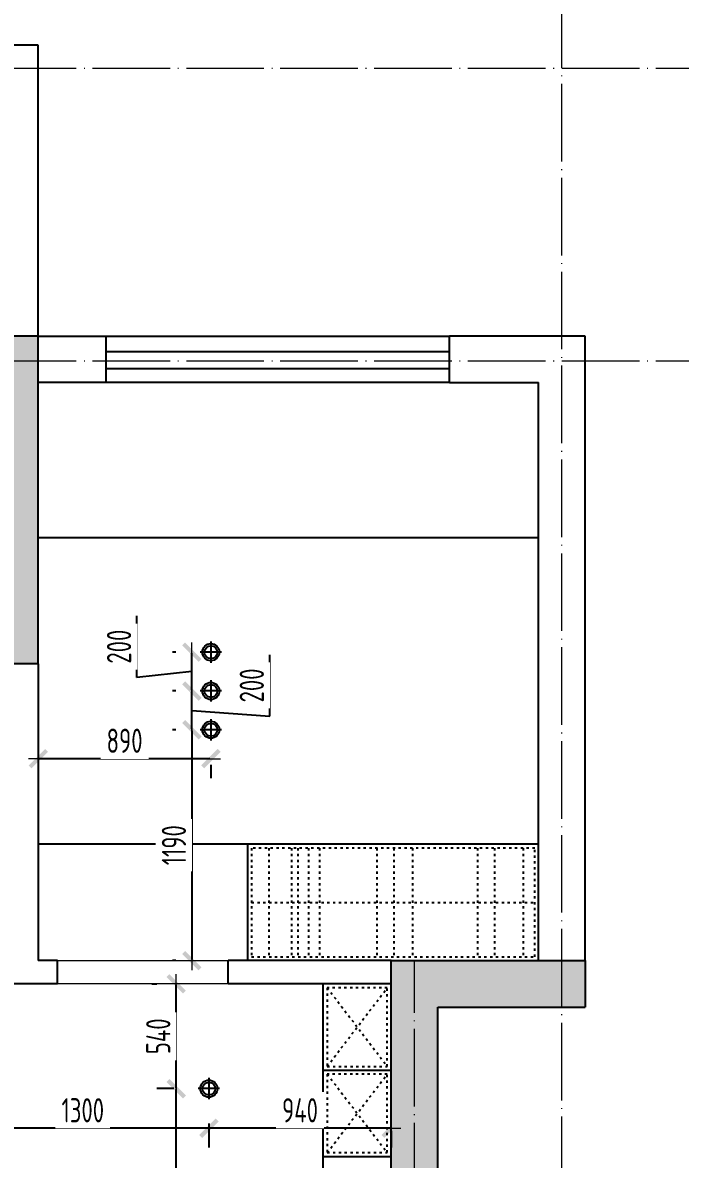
# Model space of a CAD drawing. Header units: inches. Extents: x -50945 to 250244, y -404780 to 18493.
# Drawn here: x 174407 to 177798, y -326034 to -320175 of the extents above; entities that cross this region are included whole.
import ezdxf

# ---------------------------------------------------------------- set-up
doc = ezdxf.new("R2010")
doc.units = ezdxf.units.IN
doc.header["$MEASUREMENT"] = 0
doc.linetypes.add('ACAD_ISO03W100', pattern=[30, 12, -18])
doc.linetypes.add('DOTE', pattern=[2.42, 2, -0.2, 0.02, -0.2])
for name, color, linetype in [('D-ARCHI', 250, 'Continuous'), ('EVH 立面填充', 8, 'Continuous'), ('IBS-003-建筑窗框', 3, 'Continuous'), ('IBS-182-原建筑非承重墙', 150, 'Continuous'), ('IBS-200-原建筑承重墙柱', 200, 'Continuous'), ('IBS-63-原建筑窗', 63, 'Continuous'), ('IDS-040-固定高家具', 40, 'Continuous'), ('IRC-2-天花灯具', 2, 'Continuous'), ('IRC-30-天花轮廓线', 30, 'Continuous')]:
    doc.layers.add(name, color=color, linetype=linetype)
doc.layers.add('天棚材质标注', color=2, linetype='Continuous', lineweight=5)
doc.layers.add('门', color=65, linetype='Continuous', lineweight=13)
doc.styles.add('HBA-DIMT', font='ARCHS.SHX', dxfattribs={"width": 0.8})
doc.dimstyles.new('HBA_40', dxfattribs={"dimscale": 50, "dimtxt": 2.5, "dimasz": 0.1, "dimexe": 2, "dimexo": 2.5, "dimgap": 0.6, "dimtad": 1, "dimdec": 0, "dimrnd": 5, "dimzin": 0, "dimtxsty": 'HBA-DIMT', "dimblk": 'HBA_DIMENSION_TICK', "dimblk1": 'HBA_DIMENSION_TICK', "dimblk2": 'HBA_DIMENSION_TICK', "dimcen": 0.125, "dimclrd": 44, "dimclre": 44, "dimclrt": 2, "dimadec": 0, "dimazin": 0, "dimtfac": 1, "dimtdec": 0, "dimtix": 1, "dimtmove": 1, "dimatfit": 3, "dimldrblk": 'HBA_Leader_Dot', "dimfxl": 0, "dimtvp": 1, "dimtfill": 1, "dimtolj": 1, "dimtzin": 0, "dimarcsym": 0})

# ---------------------------------------------------------------- blocks, each defined once
blk = doc.blocks.new('A$C2C253EB8')
at = {"layer": 'IRC-2-天花灯具', "color": 250}
for p, q in [((55, 0), (55, 110)), ((0, 55), (110, 55))]:
    blk.add_line(p, q, dxfattribs=at)
at = {"layer": 'IRC-2-天花灯具', "color": 2}
blk.add_ellipse((55, 55), major_axis=(44, 0), ratio=1, start_param=1.571461413961594, end_param=7.85464672114118, dxfattribs=at)
at = {"layer": 'IRC-2-天花灯具', "color": 251}
blk.add_ellipse((55, 55), major_axis=(33, 0), ratio=1, start_param=1.570667, end_param=7.853852, dxfattribs=at)
blk = doc.blocks.new('HBA_DIMENSION_TICK')
at = {"color": 0, "linetype": 'ByBlock'}
for p, q in [((-10, 0), (0, 0)), ((0, 0), (10, 0))]:
    blk.add_line(p, q, dxfattribs=at)
at = {"color": 50, "linetype": 'ByBlock'}
blk.add_solid([(-10, -7), (-7, -10), (7, 10), (10, 7)], dxfattribs=at)
blk = doc.blocks.new('*D651')
at = {"layer": 'Defpoints', "color": 0, "transparency": 16777216}
for p in [(175198.5, -325670.4), (175311.9, -325670.4), (175311.9, -327065.4)]:
    blk.add_point(p, dxfattribs=at)
at = {"layer": '天棚材质标注', "color": 44, "lineweight": -2, "transparency": 16777216}
for p, q in [((175186.9, -325670.4), (175098.5, -325670.4)), ((175198.5, -327060.4), (175198.5, -325675.4)), ((175186.9, -327065.4), (175098.5, -327065.4))]:
    blk.add_line(p, q, dxfattribs=at)
at = {"layer": '天棚材质标注', "color": 44, "lineweight": -2, "transparency": 16777216, "xscale": 5, "yscale": 5, "zscale": 5}
for p, rotation in [((175198.5, -325670.4), 90), ((175198.5, -327065.4), 270)]:
    blk.add_blockref('HBA_DIMENSION_TICK', p, dxfattribs=dict(at, rotation=rotation))
at = {"layer": '天棚材质标注', "color": 2, "transparency": 16777216, "insert": (175106, -326367.9), "char_height": 125, "attachment_point": 5, "rotation": 90, "style": 'HBA-DIMT', "bg_fill": 3, "box_fill_scale": 1.25, "bg_fill_color": 256, "bg_fill_true_color": 13158600, "bg_fill_transparency": 0}
blk.add_mtext('\\A1;1395', dxfattribs=at)
blk = doc.blocks.new('HBA_Leader_Dot')
at = {"color": 0, "linetype": 'ByBlock'}
blk.add_line((-5, 0), (-10, 0), dxfattribs=at)
at = {"color": 0, "linetype": 'ByBlock', "const_width": 5}
blk.add_lwpolyline([(-2.5, 0, 1), (2.5, 0, 1)], format="xyb", close=True, dxfattribs=at)
blk = doc.blocks.new('*D652')
at = {"layer": 'Defpoints', "color": 0, "transparency": 16777216}
for p in [(175198.5, -325130.4), (175198.5, -325130.4), (175311.9, -325670.4)]:
    blk.add_point(p, dxfattribs=at)
at = {"layer": '天棚材质标注', "color": 44, "lineweight": -2, "transparency": 16777216}
for p, q in [((175073.5, -325130.4), (175098.5, -325130.4)), ((175198.5, -325665.4), (175198.5, -325135.4)), ((175186.9, -325670.4), (175098.5, -325670.4))]:
    blk.add_line(p, q, dxfattribs=at)
at = {"layer": '天棚材质标注', "color": 44, "lineweight": -2, "transparency": 16777216, "xscale": 5, "yscale": 5, "zscale": 5}
for p, rotation in [((175198.5, -325130.4), 90), ((175198.5, -325670.4), 270)]:
    blk.add_blockref('HBA_DIMENSION_TICK', p, dxfattribs=dict(at, rotation=rotation))
at = {"layer": '天棚材质标注', "color": 2, "transparency": 16777216, "insert": (175106, -325400.4), "char_height": 125, "attachment_point": 5, "rotation": 90, "style": 'HBA-DIMT', "bg_fill": 3, "box_fill_scale": 1.25, "bg_fill_color": 256, "bg_fill_true_color": 13158600, "bg_fill_transparency": 0}
blk.add_mtext('\\A1;540', dxfattribs=at)
blk = doc.blocks.new('*D653')
at = {"layer": 'Defpoints', "color": 0, "transparency": 16777216}
for p in [(175366.9, -325725.4), (176307.1, -325763.4), (175366.9, -325874.5)]:
    blk.add_point(p, dxfattribs=at)
at = {"layer": '天棚材质标注', "color": 44, "lineweight": -2, "transparency": 16777216}
for p, q in [((175366.9, -325850.4), (175366.9, -325974.5)), ((176302.1, -325874.5), (175371.9, -325874.5)), ((176307.1, -325888.4), (176307.1, -325974.5))]:
    blk.add_line(p, q, dxfattribs=at)
at = {"layer": '天棚材质标注', "color": 44, "lineweight": -2, "transparency": 16777216, "xscale": 5, "yscale": 5, "zscale": 5, "rotation": 180}
blk.add_blockref('HBA_DIMENSION_TICK', (175366.9, -325874.5), dxfattribs=at)
at = {"layer": '天棚材质标注', "color": 44, "lineweight": -2, "transparency": 16777216, "xscale": 5, "yscale": 5, "zscale": 5}
blk.add_blockref('HBA_DIMENSION_TICK', (176307.1, -325874.5), dxfattribs=at)
at = {"layer": '天棚材质标注', "color": 2, "transparency": 16777216, "insert": (175837, -325782), "char_height": 125, "attachment_point": 5, "style": 'HBA-DIMT', "bg_fill": 3, "box_fill_scale": 1.25, "bg_fill_color": 256, "bg_fill_true_color": 13158600, "bg_fill_transparency": 0}
blk.add_mtext('\\A1;940', dxfattribs=at)
blk = doc.blocks.new('*D654')
at = {"layer": 'Defpoints', "color": 0, "transparency": 16777216}
for p in [(174066.9, -325725.4), (175366.9, -325725.4), (174066.9, -325874.5)]:
    blk.add_point(p, dxfattribs=at)
at = {"layer": '天棚材质标注', "color": 44, "lineweight": -2, "transparency": 16777216}
for p, q in [((174066.9, -325850.4), (174066.9, -325974.5)), ((175361.9, -325874.5), (174071.9, -325874.5)), ((175366.9, -325850.4), (175366.9, -325974.5))]:
    blk.add_line(p, q, dxfattribs=at)
at = {"layer": '天棚材质标注', "color": 44, "lineweight": -2, "transparency": 16777216, "xscale": 5, "yscale": 5, "zscale": 5, "rotation": 180}
blk.add_blockref('HBA_DIMENSION_TICK', (174066.9, -325874.5), dxfattribs=at)
at = {"layer": '天棚材质标注', "color": 44, "lineweight": -2, "transparency": 16777216, "xscale": 5, "yscale": 5, "zscale": 5}
blk.add_blockref('HBA_DIMENSION_TICK', (175366.9, -325874.5), dxfattribs=at)
at = {"layer": '天棚材质标注', "color": 2, "transparency": 16777216, "insert": (174716.9, -325782), "char_height": 125, "attachment_point": 5, "style": 'HBA-DIMT', "bg_fill": 3, "box_fill_scale": 1.25, "bg_fill_color": 256, "bg_fill_true_color": 13158600, "bg_fill_transparency": 0}
blk.add_mtext('\\A1;1300', dxfattribs=at)
blk = doc.blocks.new('*D660')
at = {"layer": 'Defpoints', "color": 0, "transparency": 16777216}
for p in [(174487.1, -323875.2), (175377.3, -323875.2), (174487.1, -323969.2)]:
    blk.add_point(p, dxfattribs=at)
at = {"layer": '天棚材质标注', "color": 44, "lineweight": -2, "transparency": 16777216}
for p, q in [((175372.3, -323969.2), (174492.1, -323969.2)), ((174487.1, -324000.2), (174487.1, -324069.2)), ((175377.3, -324000.2), (175377.3, -324069.2))]:
    blk.add_line(p, q, dxfattribs=at)
at = {"layer": '天棚材质标注', "color": 44, "lineweight": -2, "transparency": 16777216, "xscale": 5, "yscale": 5, "zscale": 5, "rotation": 180}
blk.add_blockref('HBA_DIMENSION_TICK', (174487.1, -323969.2), dxfattribs=at)
at = {"layer": '天棚材质标注', "color": 44, "lineweight": -2, "transparency": 16777216, "xscale": 5, "yscale": 5, "zscale": 5}
blk.add_blockref('HBA_DIMENSION_TICK', (175377.3, -323969.2), dxfattribs=at)
at = {"layer": '天棚材质标注', "color": 2, "transparency": 16777216, "insert": (174932.2, -323876.7), "char_height": 125, "attachment_point": 5, "style": 'HBA-DIMT', "bg_fill": 3, "box_fill_scale": 1.25, "bg_fill_color": 256, "bg_fill_true_color": 13158600, "bg_fill_transparency": 0}
blk.add_mtext('\\A1;890', dxfattribs=at)
blk = doc.blocks.new('*D661')
at = {"layer": 'Defpoints', "color": 0, "transparency": 16777216}
for p in [(175322.3, -323820.2), (175279.3, -325010.4), (175322.3, -325010.4)]:
    blk.add_point(p, dxfattribs=at)
at = {"layer": '天棚材质标注', "color": 44, "lineweight": -2, "transparency": 16777216}
for p, q in [((175197.3, -323820.2), (175179.3, -323820.2)), ((175279.3, -323825.2), (175279.3, -325005.4)), ((175197.3, -325010.4), (175179.3, -325010.4))]:
    blk.add_line(p, q, dxfattribs=at)
at = {"layer": '天棚材质标注', "color": 44, "lineweight": -2, "transparency": 16777216, "xscale": 5, "yscale": 5, "zscale": 5}
for p, rotation in [((175279.3, -323820.2), 90), ((175279.3, -325010.4), 270)]:
    blk.add_blockref('HBA_DIMENSION_TICK', p, dxfattribs=dict(at, rotation=rotation))
at = {"layer": '天棚材质标注', "color": 2, "transparency": 16777216, "insert": (175186.8, -324415.3), "char_height": 125, "attachment_point": 5, "rotation": 90, "style": 'HBA-DIMT', "bg_fill": 3, "box_fill_scale": 1.25, "bg_fill_color": 256, "bg_fill_true_color": 13158600, "bg_fill_transparency": 0}
blk.add_mtext('\\A1;1190', dxfattribs=at)
blk = doc.blocks.new('*D662')
at = {"layer": 'Defpoints', "color": 0, "transparency": 16777216}
for p in [(175279.3, -323620.2), (175322.3, -323620.2), (175322.3, -323820.2)]:
    blk.add_point(p, dxfattribs=at)
at = {"layer": '天棚材质标注', "color": 44, "lineweight": -2, "transparency": 16777216}
for p, q in [((175680.8, -323750.2), (175680.8, -323433.1)), ((175197.3, -323620.2), (175179.3, -323620.2)), ((175279.3, -323815.2), (175279.3, -323625.2)), ((175279.3, -323720.2), (175680.8, -323750.2)), ((175197.3, -323820.2), (175179.3, -323820.2))]:
    blk.add_line(p, q, dxfattribs=at)
at = {"layer": '天棚材质标注', "color": 44, "lineweight": -2, "transparency": 16777216, "xscale": 5, "yscale": 5, "zscale": 5}
for p, rotation in [((175279.3, -323620.2), 90), ((175279.3, -323820.2), 270)]:
    blk.add_blockref('HBA_DIMENSION_TICK', p, dxfattribs=dict(at, rotation=rotation))
at = {"layer": '天棚材质标注', "color": 2, "transparency": 16777216, "insert": (175588.3, -323591.7), "char_height": 125, "attachment_point": 5, "rotation": 90, "style": 'HBA-DIMT', "bg_fill": 3, "box_fill_scale": 1.25, "bg_fill_color": 256, "bg_fill_true_color": 13158600, "bg_fill_transparency": 0}
blk.add_mtext('\\A1;200', dxfattribs=at)
blk = doc.blocks.new('*D663')
at = {"layer": 'Defpoints', "color": 0, "transparency": 16777216}
for p in [(175279.3, -323420.2), (175322.3, -323420.2), (175322.3, -323620.2)]:
    blk.add_point(p, dxfattribs=at)
at = {"layer": '天棚材质标注', "color": 44, "lineweight": -2, "transparency": 16777216}
for p, q in [((174996.3, -323550.2), (174996.3, -323233.1)), ((175197.3, -323420.2), (175179.3, -323420.2)), ((175279.3, -323615.2), (175279.3, -323425.2)), ((175279.3, -323520.2), (174996.3, -323550.2)), ((175197.3, -323620.2), (175179.3, -323620.2))]:
    blk.add_line(p, q, dxfattribs=at)
at = {"layer": '天棚材质标注', "color": 44, "lineweight": -2, "transparency": 16777216, "xscale": 5, "yscale": 5, "zscale": 5}
for p, rotation in [((175279.3, -323420.2), 90), ((175279.3, -323620.2), 270)]:
    blk.add_blockref('HBA_DIMENSION_TICK', p, dxfattribs=dict(at, rotation=rotation))
at = {"layer": '天棚材质标注', "color": 2, "transparency": 16777216, "insert": (174903.8, -323391.7), "char_height": 125, "attachment_point": 5, "rotation": 90, "style": 'HBA-DIMT', "bg_fill": 3, "box_fill_scale": 1.25, "bg_fill_color": 256, "bg_fill_true_color": 13158600, "bg_fill_transparency": 0}
blk.add_mtext('\\A1;200', dxfattribs=at)

msp = doc.modelspace()

# ---------------------------------------------------------------- hatches: boundary and pattern name
at = {"layer": 'EVH 立面填充'}
h = msp.add_hatch(color=256, dxfattribs=at)
h.dxf.hatch_style = 1
h.paths.add_polyline_path([(174267.07, -322030.4), (174267.07, -323480.4), (174487.07, -323480.4), (174487.07, -321790.4), (174057.07, -321790.4), (174057.07, -322030.4)])
h = msp.add_hatch(color=256, dxfattribs=at)
h.dxf.hatch_style = 1
h.paths.add_polyline_path([(176547.07, -325250.4), (177307.07, -325250.4), (177307.07, -325010.4), (176307.07, -325010.4), (176307.07, -328040.4), (176547.07, -328040.4)])

# ---------------------------------------------------------------- linework, layer by layer
for p in [(175957.07, -325575.4), (175957.07, -326020.4)]:
    msp.add_point(p)
at = {"layer": 'D-ARCHI', "color": 251, "linetype": 'DOTE', "lineweight": 5, "ltscale": 200}
for p, q in [((177187.07, -331538.73), (177187.07, -317590.16)), ((180007.07, -320410.16), (159679.81, -320410.16)), ((180007.07, -321920.4), (159667.07, -321920.4)), ((176427.07, -332538.73), (176427.07, -325010.4))]:
    msp.add_line(p, q, dxfattribs=at)
at = {"layer": 'IBS-003-建筑窗框', "color": 251, "ltscale": 10}
for p, q in [((174487.07, -320290.16), (168947.07, -320290.16)), ((174487.07, -321790.4), (174487.07, -320290.16)), ((174837.07, -321790.4), (176607.07, -321790.4)), ((176607.07, -322030.4), (174837.07, -322030.4))]:
    msp.add_line(p, q, dxfattribs=at)
at = {"layer": 'IBS-182-原建筑非承重墙'}
for p, q in [((174487.07, -321790.4), (174837.07, -321790.4)), ((174837.07, -322030.4), (174837.07, -321790.4)), ((177307.07, -321790.4), (176607.07, -321790.4)), ((176607.07, -322030.4), (176607.07, -321790.4)), ((177307.07, -325010.4), (177307.07, -321790.4)), ((174837.07, -322030.4), (174487.07, -322030.4)), ((176607.07, -322030.4), (177067.07, -322030.4)), ((177067.07, -325010.4), (177067.07, -322030.4)), ((174487.07, -323480.4), (174487.07, -325010.4)), ((174587.07, -325010.4), (174487.07, -325010.4)), ((174587.07, -325130.4), (174587.07, -325010.4)), ((175467.07, -325130.4), (175467.07, -325010.4)), ((176307.07, -325010.4), (175467.07, -325010.4)), ((174587.07, -325130.4), (174267.07, -325130.4)), ((176307.07, -325130.4), (175467.07, -325130.4))]:
    msp.add_line(p, q, dxfattribs=at)
at = {"layer": 'IBS-200-原建筑承重墙柱', "ltscale": 0.02}
for p, q in [((174487.07, -321790.4), (174057.07, -321790.4)), ((174487.07, -323480.4), (174487.07, -321790.4)), ((174487.07, -323480.4), (174267.07, -323480.4)), ((176307.07, -328040.4), (176307.07, -325010.4)), ((176307.07, -325010.4), (177307.07, -325010.4)), ((177307.07, -325010.4), (177307.07, -325250.4)), ((176547.07, -328040.4), (176547.07, -325250.4)), ((176547.07, -325250.4), (177307.07, -325250.4))]:
    msp.add_line(p, q, dxfattribs=at)
at = {"layer": 'IBS-63-原建筑窗'}
for p, q in [((174837.07, -321870.4), (176607.07, -321870.4)), ((174837.07, -321957.98), (176607.07, -321957.98))]:
    msp.add_line(p, q, dxfattribs=at)
at = {"layer": 'IDS-040-固定高家具'}
for p, q in [((177067.07, -324410.4), (175567.07, -324410.4)), ((175567.07, -325010.4), (175567.07, -324410.4)), ((175957.07, -327800.4), (175957.07, -325130.4)), ((175957.07, -325575.4), (176307.07, -325575.4)), ((175957.07, -326020.4), (176307.07, -326020.4))]:
    msp.add_line(p, q, dxfattribs=at)
at = {"layer": 'IDS-040-固定高家具', "linetype": 'ACAD_ISO03W100'}
for p, q in [((175676.22, -324430.4), (175676.22, -324990.4)), ((175792.86, -324430.4), (175792.86, -324990.4)), ((175826.55, -324430.4), (175826.55, -324990.4)), ((175880.98, -324430.4), (175880.98, -324990.4)), ((175938.01, -324430.4), (175938.01, -324990.4)), ((176233.49, -324430.4), (176233.49, -324990.4)), ((176321.62, -324430.4), (176321.62, -324990.4)), ((176417.52, -324430.4), (176417.52, -324990.4)), ((176751.88, -324430.4), (176751.88, -324990.4)), ((176840.01, -324430.4), (176840.01, -324990.4)), ((176987.75, -324430.4), (176987.75, -324990.4)), ((175587.07, -324710.4), (177047.07, -324710.4)), ((175977.07, -325555.4), (176287.07, -325150.4)), ((175977.07, -325150.4), (176287.07, -325555.4)), ((175977.07, -326000.4), (176287.07, -325595.4)), ((175977.07, -325595.4), (176287.07, -326000.4))]:
    msp.add_line(p, q, dxfattribs=at)
for points in [[(175587.07, -324990.4), (177047.07, -324990.4), (177047.07, -324430.4), (175587.07, -324430.4)], [(175977.07, -325555.4), (176287.07, -325555.4), (176287.07, -325150.4), (175977.07, -325150.4)], [(175977.07, -326000.4), (176287.07, -326000.4), (176287.07, -325595.4), (175977.07, -325595.4)]]:
    msp.add_lwpolyline(points, close=True, dxfattribs=at)
at = {"layer": 'IRC-30-天花轮廓线'}
for p, q in [((177067.07, -322830.4), (174487.07, -322830.4)), ((177067.07, -324410.4), (174487.07, -324410.4))]:
    msp.add_line(p, q, dxfattribs=at)
at = {"layer": '门', "color": 8, "lineweight": 5}
msp.add_lwpolyline([(174587.07, -325010.4), (175467.07, -325010.4), (175467.07, -325130.4), (174587.07, -325130.4)], close=True, dxfattribs=at)

# ---------------------------------------------------------------- block references
at = {"layer": 'IRC-2-天花灯具', "rotation": 180}
for p in [(175432.32, -323365.24), (175432.32, -323565.24), (175432.32, -323765.24), (175421.92, -325615.4)]:
    msp.add_blockref('A$C2C253EB8', p, dxfattribs=at)

# ---------------------------------------------------------------- next in the draw order: dimensions: what is measured, and where the dimension line sits
at = {"layer": '天棚材质标注', "color": 6}
dim = msp.add_linear_dim(base=(174487.07, -323969.21), p1=(175377.32, -323875.24), p2=(174487.07, -323875.24), dimstyle='HBA_40', dxfattribs=at)
dim.commit()
dim.dimension.update_dxf_attribs({"geometry": '*D660', "text_midpoint": (174932.2, -323876.71)})
dim = msp.add_linear_dim(base=(175198.45, -325670.4), p1=(175311.92, -327065.4), p2=(175311.92, -325670.4), angle=90, dimstyle='HBA_40', dxfattribs=at)
dim.commit()
dim.dimension.update_dxf_attribs({"geometry": '*D651', "text_midpoint": (175105.95, -326367.9)})

# ---------------------------------------------------------------- next in the draw order: dimensions: what is measured, and where the dimension line sits
dim = msp.add_linear_dim(base=(175198.45, -325130.4), p1=(175311.92, -325670.4), p2=(175198.45, -325130.4), angle=90, dimstyle='HBA_40', dxfattribs=at)
dim.commit()
dim.dimension.update_dxf_attribs({"geometry": '*D652', "text_midpoint": (175105.95, -325400.4)})

# ---------------------------------------------------------------- next in the draw order: dimensions: what is measured, and where the dimension line sits
dim = msp.add_linear_dim(base=(175279.27, -325010.4), p1=(175322.32, -323820.24), p2=(175322.32, -325010.4), angle=90, dimstyle='HBA_40', dxfattribs=at)
dim.commit()
dim.dimension.update_dxf_attribs({"geometry": '*D661', "text_midpoint": (175186.77, -324415.32)})
dim = msp.add_linear_dim(base=(175366.92, -325874.54), p1=(176307.07, -325763.42), p2=(175366.92, -325725.4), dimstyle='HBA_40', dxfattribs=at)
dim.commit()
dim.dimension.update_dxf_attribs({"geometry": '*D653', "text_midpoint": (175836.99, -325782.04)})

# ---------------------------------------------------------------- next in the draw order: dimensions: what is measured, and where the dimension line sits
dim = msp.add_linear_dim(base=(175279.27, -323620.24), p1=(175322.32, -323820.24), p2=(175322.32, -323620.24), angle=90, dimstyle='HBA_40', dxfattribs=at)
dim.commit()
dim.dimension.update_dxf_attribs({"geometry": '*D662', "text_midpoint": (175680.78, -323720.24), "dimtype": 160})
dim = msp.add_linear_dim(base=(174066.92, -325874.54), p1=(175366.92, -325725.4), p2=(174066.92, -325725.4), dimstyle='HBA_40', dxfattribs=at)
dim.commit()
dim.dimension.update_dxf_attribs({"geometry": '*D654', "text_midpoint": (174716.92, -325782.04)})

# ---------------------------------------------------------------- next in the draw order: dimensions: what is measured, and where the dimension line sits
dim = msp.add_linear_dim(base=(175279.27, -323420.24), p1=(175322.32, -323620.24), p2=(175322.32, -323420.24), angle=90, dimstyle='HBA_40', dxfattribs=at)
dim.commit()
dim.dimension.update_dxf_attribs({"geometry": '*D663', "text_midpoint": (174996.28, -323520.24), "dimtype": 160})

doc.saveas('drawing.dxf')
